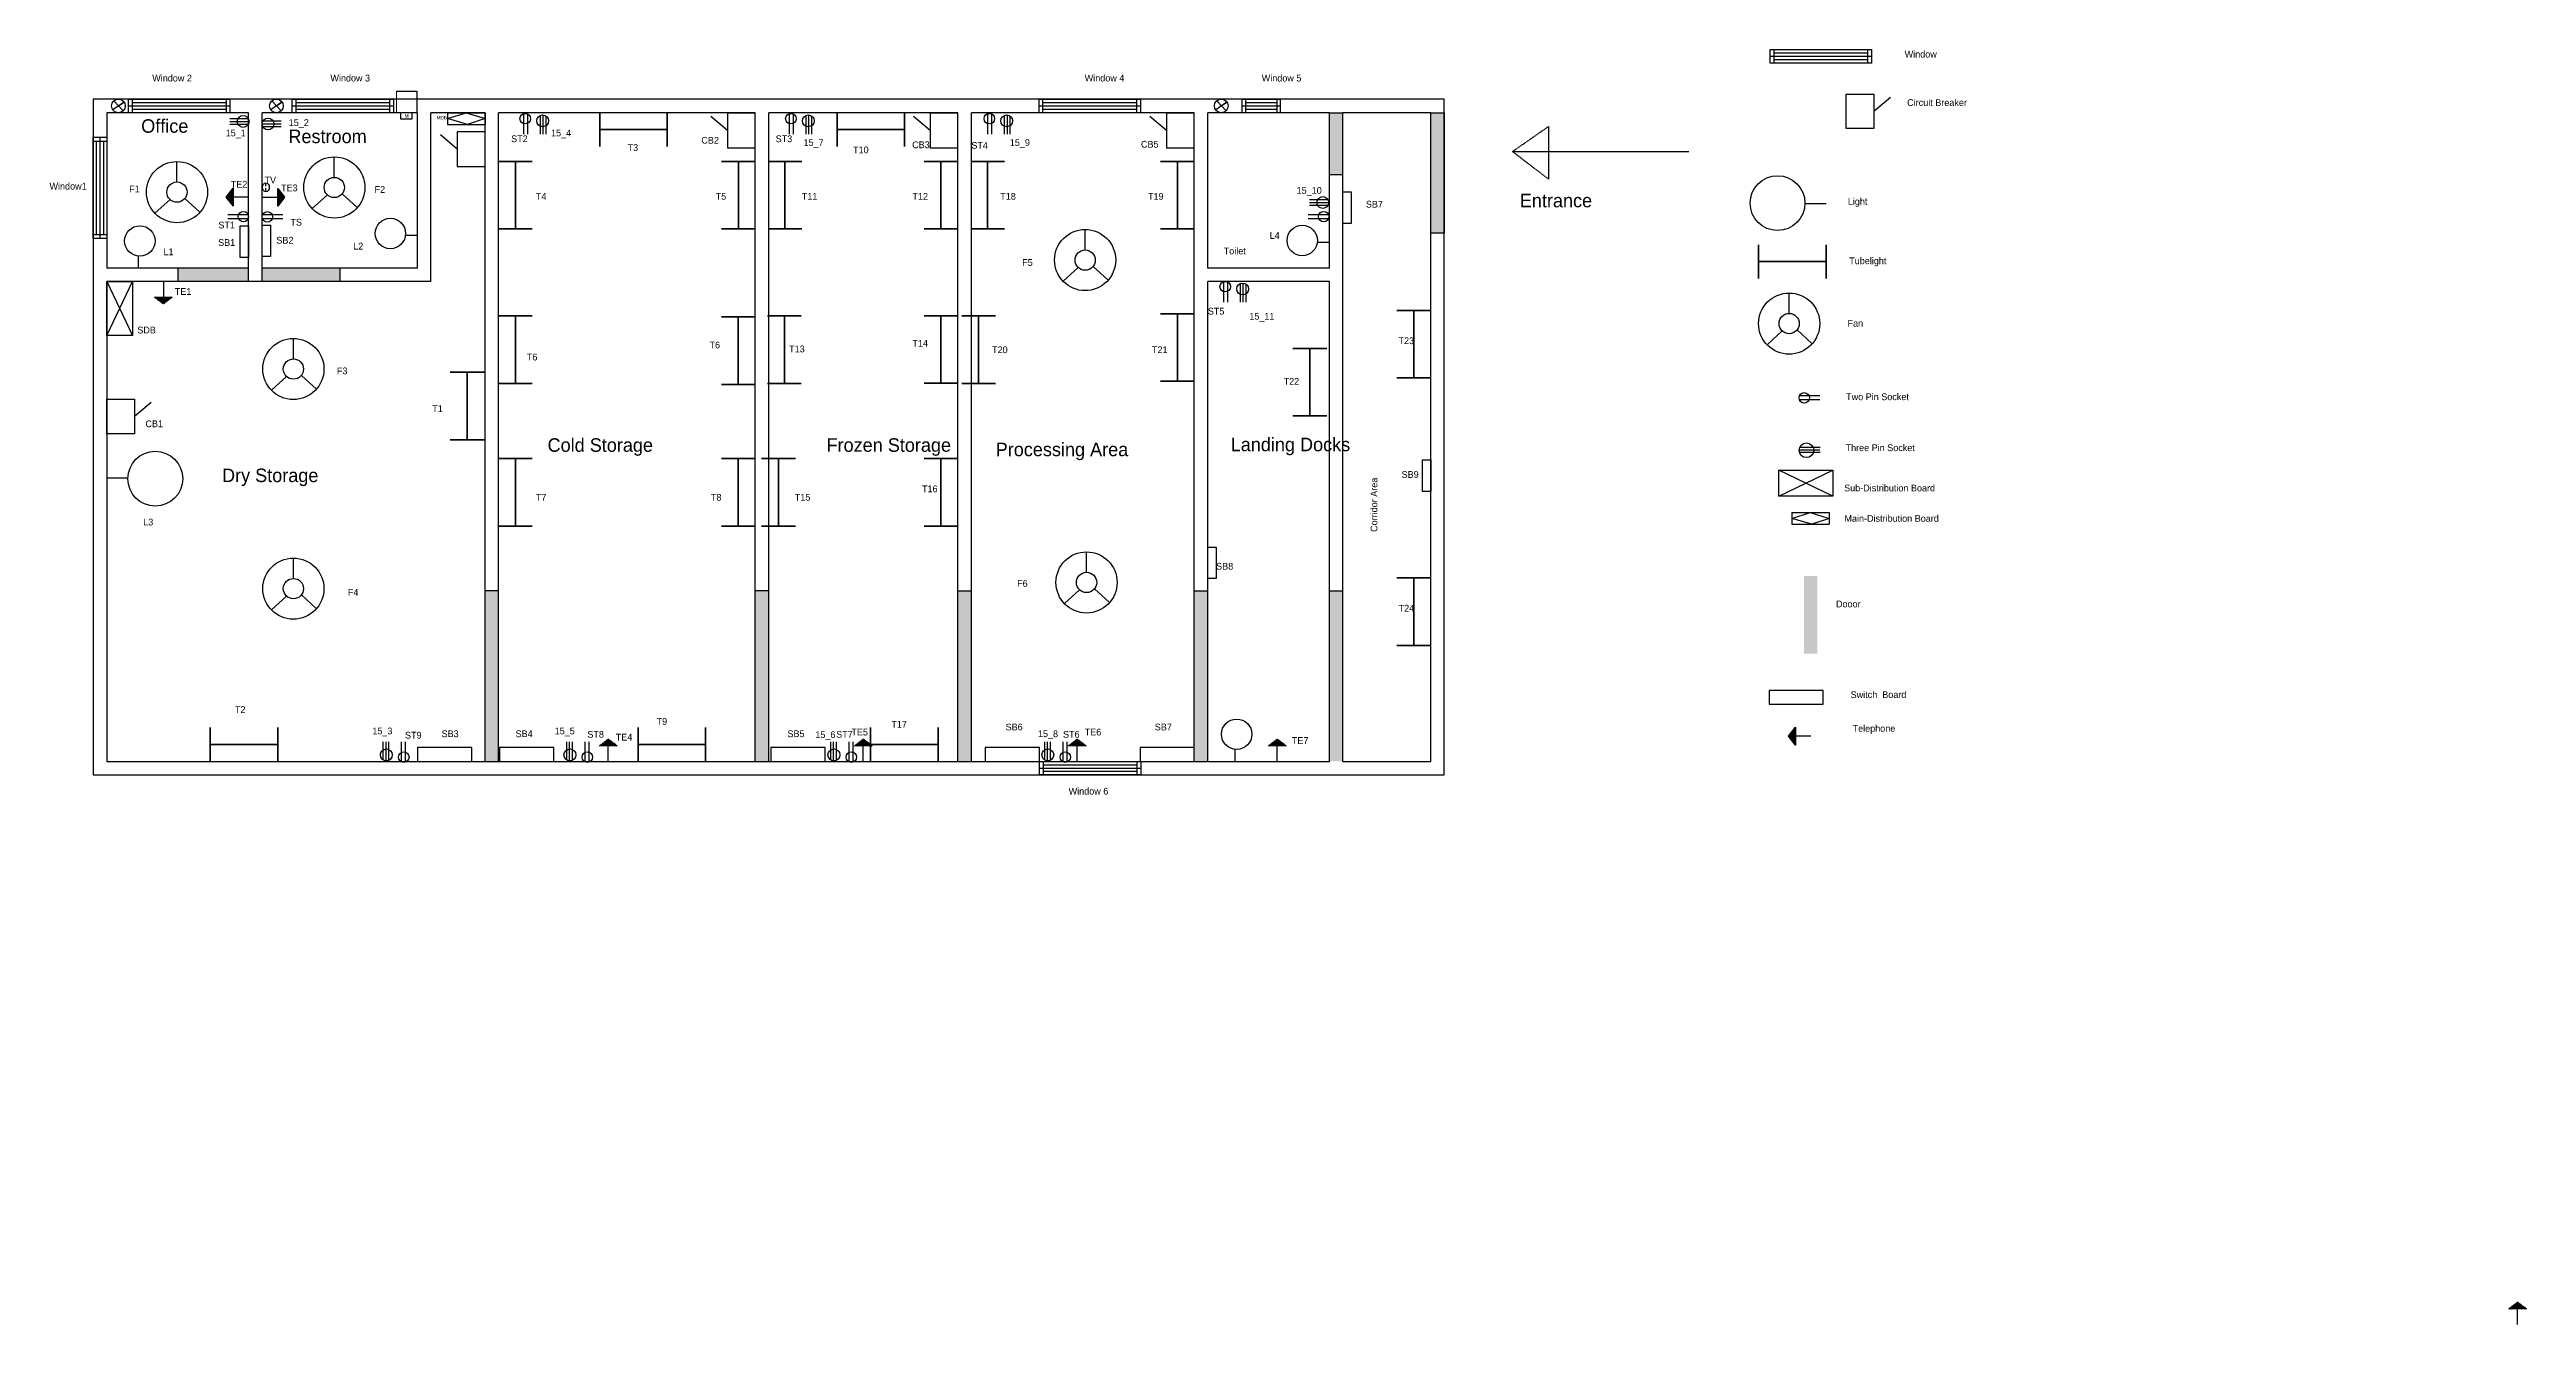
# Model space of a CAD drawing. Header units: feet. Extents: x -28 to 4372, y -924 to 1340.
import ezdxf

# ---------------------------------------------------------------- set-up
doc = ezdxf.new("R2010")
doc.units = ezdxf.units.FT
doc.header["$MEASUREMENT"] = 0
doc.linetypes.add('DASHEDX2', pattern=[1.5, 1, -0.5])

# ---------------------------------------------------------------- blocks, each defined once
blk = doc.blocks.new('win')
at = {"color": 3, "lineweight": 25}
for p, q in [((3085.2, 1258.3), (3265.2, 1258.3)), ((3085.2, 1234.3), (3085.2, 1258.3)), ((3085.2, 1246.3), (3265.2, 1246.3)), ((3265.2, 1234.3), (3085.2, 1234.3)), ((3092.2, 1234.3), (3092.2, 1258.3)), ((3092.2, 1252.3), (3258.2, 1252.3)), ((3258.2, 1240.3), (3092.2, 1240.3)), ((3258.2, 1258.3), (3258.2, 1234.3)), ((3265.2, 1258.3), (3265.2, 1234.3))]:
    blk.add_line(p, q, dxfattribs=at)
blk = doc.blocks.new('light')
blk.add_line((2869.2, 908.4), (2906.8, 908.4))
blk.add_circle((2820.6, 909.4), 48.7)
blk = doc.blocks.new('fffff')
for p, q in [((198.5, 1105), (198.5, 1141.3)), ((186.2, 1073.9), (159.3, 1049.4)), ((212.6, 1075.8), (239.3, 1051.2))]:
    blk.add_line(p, q)
for radius in [54.3, 18]:
    blk.add_circle((198.5, 1087), radius)
blk = doc.blocks.new('ll')
blk.add_line((604.3, 1010.5), (625.7, 1010.5))
blk.add_circle((577.5, 1013.5), 27)
blk = doc.blocks.new('three')
for p, q in [((299.5, 1222), (299.5, 1189)), ((304.5, 1223), (304.5, 1189)), ((309.5, 1221.5), (309.5, 1189))]:
    blk.add_line(p, q)
blk.add_circle((304, 1212.5), 10.5)
blk = doc.blocks.new('t')
for p, q in [((325.3, 1046.6), (289, 1046.6)), ((324.9, 1039.5), (289, 1039.5))]:
    blk.add_line(p, q)
blk.add_circle((316.5, 1043.5), 9.31)
blk = doc.blocks.new('tv')
for p, q in [((356, 1094), (362, 1094)), ((365.5, 1094), (372, 1094))]:
    blk.add_line(p, q)
blk.add_ellipse((364, 1094.5), major_axis=(-8, 0), ratio=0.75)
blk = doc.blocks.new('Ex')
for p, q in [((104.5, 1247), (84.5, 1233)), ((86.4, 1249.1), (103.1, 1231.4)), ((94.5, 1240), (104.5, 1247))]:
    blk.add_line(p, q)
blk.add_circle((94.5, 1240), 12.2)
blk = doc.blocks.new('lightt')
at = {"color": 0, "linetype": 'ByBlock', "lineweight": 35}
for p, q in [((3452.5, 885), (3452.5, 825)), ((3572.5, 885), (3572.5, 825)), ((3452.5, 855), (3572.5, 855))]:
    blk.add_line(p, q, dxfattribs=at)
blk = doc.blocks.new('cir')
blk.add_line((123, 688.8), (152.5, 714))
blk.add_lwpolyline([(73.7, 719.5), (123, 719.5), (123, 658), (73.7, 658)], close=True)
blk = doc.blocks.new('te')
h = blk.add_hatch()
h.set_pattern_fill('ANSI31', color=202, style=0)
h.paths.add_polyline_path([(298, 1062.5), (286, 1078), (298, 1094)])
at = {"color": 202, "lineweight": 30}
for p, q in [((286, 1078), (298, 1094)), ((325.7, 1078), (286, 1078)), ((298, 1062.5), (286, 1078)), ((298, 1094), (298, 1062.5))]:
    blk.add_line(p, q, dxfattribs=at)

msp = doc.modelspace()

# ---------------------------------------------------------------- hatches: boundary and pattern name
at = {"linetype": 'DASHEDX2'}
h = msp.add_hatch(color=256, dxfattribs=at)
h.set_gradient(color1=(0, 238, 60), one_color=1, tint=1)
h.paths.add_polyline_path([(2269.7, 1228), (2245.7, 1228), (2245.7, 1118.5), (2269.7, 1118.5)])
h = msp.add_hatch(color=256, dxfattribs=at)
h.set_gradient(color1=(0, 238, 60), one_color=1, tint=1)
h.paths.add_polyline_path([(2449.7, 1228), (2425.7, 1228), (2425.7, 1014), (2449.7, 1014)])
h = msp.add_hatch(color=256)
h.set_gradient(color1=(51, 204, 69), one_color=1, tint=1)
h.paths.add_polyline_path([(325.7, 952), (199.7, 952), (199.7, 928), (325.7, 928)])
h = msp.add_hatch(color=256)
h.set_gradient(color1=(51, 204, 69), one_color=1, tint=1)
h.paths.add_polyline_path([(487.7, 952), (349.7, 952), (349.7, 928), (487.7, 928)])
h = msp.add_hatch(color=256)
h.set_gradient(color1=(51, 204, 69), one_color=1, tint=1)
h.paths.add_polyline_path([(3112.7, 267), (3112.7, 405), (3088.7, 405), (3088.7, 267)])
h = msp.add_hatch(color=256)
h.set_gradient(color1=(51, 204, 69), one_color=1, tint=1)
h.paths.add_polyline_path([(769.7, 378.8), (745.7, 378.8), (745.7, 76), (769.7, 76)])
h = msp.add_hatch(color=256)
h.set_gradient(color1=(51, 204, 69), one_color=1, tint=1)
h.paths.add_polyline_path([(1249.7, 378.8), (1225.7, 378.8), (1225.7, 76), (1249.7, 76)])
h = msp.add_hatch(color=256)
h.set_gradient(color1=(51, 204, 69), one_color=1, tint=1)
h.paths.add_polyline_path([(1609.7, 378.8), (1585.7, 378.8), (1585.7, 76), (1609.7, 76)])
h = msp.add_hatch(color=256)
h.set_gradient(color1=(51, 204, 69), one_color=1, tint=1)
h.paths.add_polyline_path([(2029.7, 378.8), (2005.7, 378.8), (2005.7, 76), (2029.7, 76)])
h = msp.add_hatch(color=256)
h.set_gradient(color1=(51, 204, 69), one_color=1, tint=1)
h.paths.add_polyline_path([(2269.7, 378.8), (2245.7, 378.8), (2245.7, 76), (2269.7, 76)])

# ---------------------------------------------------------------- linework, layer by layer
at = {"linetype": 'DASHEDX2', "lineweight": 0}
msp.add_line((588.5, 1228), (588.5, 1266.5), dxfattribs=at)
at = {"linetype": 'DASHEDX2'}
for p, q in [((588.5, 1266.5), (624.5, 1266.5)), ((624.5, 1266.5), (624.5, 1228)), ((2245.7, 1228), (2269.7, 1228)), ((2571, 1159), (2635, 1203.5)), ((2635, 1203.5), (2635, 1110)), ((2571, 1159), (2884, 1159)), ((2635, 1110), (2571, 1159)), ((2245.7, 1118.5), (2269.7, 1118.5))]:
    msp.add_line(p, q, dxfattribs=at)
at = {"color": 3}
for p, q in [((2091, 1228), (2091, 1252)), ((2091, 1252), (2158.5, 1252)), ((2091, 1240), (2158.5, 1240)), ((2097, 1228), (2097, 1252)), ((2097, 1246), (2152.5, 1246)), ((2152.5, 1234), (2097, 1234)), ((2152.5, 1252), (2152.5, 1228)), ((2158.5, 1252), (2158.5, 1228)), ((2158.5, 1228), (2091, 1228))]:
    msp.add_line(p, q, dxfattribs=at)
for p, q in [((595.5, 1228), (595.5, 1217)), ((595.5, 1217), (616, 1217)), ((616, 1217), (616, 1228)), ((2245.7, 952), (2245.7, 1228)), ((2269.7, 952), (2269.7, 1228)), ((2425.7, 1228), (2449.7, 1228)), ((350.2, 1039.9), (386.5, 1039.9)), ((350.6, 1047), (386.5, 1047)), ((199.7, 952), (199.7, 928)), ((487.7, 952), (487.7, 928)), ((3080.6, 718.5), (3116.8, 718.5)), ((3080.9, 725.6), (3116.8, 725.6)), ((3080.2, 629), (3117.2, 629)), ((3080.7, 625), (3117.7, 625)), ((3081.7, 634), (3117.7, 634)), ((769.7, 378.8), (745.7, 378.8)), ((1249.7, 378.8), (1225.7, 378.8)), ((1585.7, 378.8), (1609.7, 378.8)), ((2005.7, 378.8), (2029.7, 378.8)), ((2245.7, 378.8), (2269.7, 378.8))]:
    msp.add_line(p, q)
at = {"color": 2}
for p, q in [((679, 1228), (679, 1207)), ((679, 1217.5), (712, 1228)), ((679, 1228), (745.7, 1228)), ((714.5, 1207), (679, 1217.5)), ((679, 1207), (727, 1207)), ((712, 1228), (745.7, 1217.5)), ((745.7, 1217.5), (714.5, 1207)), ((727, 1207), (745.7, 1207)), ((745.7, 1228), (745.7, 1207)), ((3067, 518), (3067, 497)), ((3067, 507.5), (3100, 518)), ((3067, 518), (3133.7, 518)), ((3102.5, 497), (3067, 507.5)), ((3067, 497), (3115, 497)), ((3100, 518), (3133.7, 507.5)), ((3133.7, 507.5), (3102.5, 497)), ((3115, 497), (3133.7, 497)), ((3133.7, 518), (3133.7, 497))]:
    msp.add_line(p, q, dxfattribs=at)
at = {"color": 52}
for p, q in [((73.7, 928), (119.5, 832.5)), ((73.7, 832.5), (119.5, 928)), ((3044.4, 547.1), (3139.9, 592.9)), ((3139.9, 547.1), (3044.4, 592.9))]:
    msp.add_line(p, q, dxfattribs=at)
msp.add_lwpolyline([(49.7, 52), (2449.7, 52), (2449.7, 1252), (49.7, 1252)], close=True)
for points in [[(769.7, 1252), (49.7, 1252), (49.7, 52), (769.7, 52)], [(1249.7, 1252), (49.7, 1252), (49.7, 52), (1249.7, 52)], [(1609.7, 1252), (49.7, 1252), (49.7, 52), (1609.7, 52)], [(2029.7, 1252), (49.7, 1252), (49.7, 52), (2029.7, 52)], [(349.7, 1252), (49.7, 1252), (49.7, 52), (349.7, 52)], [(649.7, 1252), (49.7, 1252), (49.7, 52), (649.7, 52)], [(325.7, 1228), (73.7, 1228), (73.7, 952)], [(325.7, 1228), (73.7, 1228), (73.7, 952)], [(325.7, 1228), (73.7, 1228), (73.7, 952)], [(325.7, 1228), (73.7, 1228), (73.7, 952)], [(325.7, 1228), (73.7, 1228), (73.7, 952)], [(325.7, 928), (325.7, 1228), (73.7, 1228), (73.7, 952)], [(325.7, 1228), (73.7, 1228), (73.7, 952)], [(73.7, 928), (73.7, 76), (1225.7, 76), (1225.7, 1228), (769.7, 1228)], [(73.7, 928), (73.7, 76), (745.7, 76), (745.7, 1228), (649.7, 1228)], [(625.7, 1228), (349.7, 1228)], [(625.7, 1228), (349.7, 1228)], [(625.7, 1228), (349.7, 1228)], [(625.7, 1228), (349.7, 1228)], [(625.7, 1228), (349.7, 1228)], [(625.7, 952), (625.7, 1228), (349.7, 1228)], [(349.7, 928), (349.7, 1228)], [(745.7, 1228), (649.7, 1228)], [(745.7, 1228), (649.7, 1228)], [(745.7, 1228), (649.7, 1228)], [(745.7, 1228), (649.7, 1228)], [(649.7, 928), (649.7, 1228)], [(1225.7, 1228), (769.7, 1228)], [(1225.7, 1228), (769.7, 1228)], [(1225.7, 1228), (769.7, 1228)], [(769.7, 76), (769.7, 1228)], [(1585.7, 1228), (1249.7, 1228)], [(1585.7, 1228), (1249.7, 1228)], [(1249.7, 76), (1249.7, 1228)], [(1249.7, 76), (1585.7, 76), (1585.7, 1228), (1249.7, 1228)], [(1609.7, 76), (1609.7, 1228)], [(1609.7, 76), (2005.7, 76), (2005.7, 1228), (1609.7, 1228)], [(2005.7, 1228), (1609.7, 1228)], [(2029.7, 952), (2029.7, 1228)], [(2245.7, 1228), (2029.7, 1228)], [(2269.7, 76), (2425.7, 76), (2425.7, 1228), (2269.7, 1228)], [(49.7, 952), (49.7, 952), (49.7, 52), (2269.7, 52)], [(325.7, 952), (73.7, 952)], [(649.7, 928), (73.7, 928), (73.7, 76), (745.7, 76)], [(73.7, 928), (73.7, 76), (625.7, 76)], [(73.7, 928), (73.7, 76), (325.7, 76)], [(73.7, 928), (73.7, 76), (1225.7, 76)], [(73.7, 928), (73.7, 76), (1225.7, 76)], [(73.7, 928), (73.7, 76), (2245.7, 76)], [(625.7, 952), (349.7, 952)], [(1609.7, 76), (2245.7, 76), (2245.7, 928), (2029.7, 928)], [(2245.7, 952), (2029.7, 952)], [(2029.7, 76), (2029.7, 928)], [(2269.7, 76), (2269.7, 952)], [(769.7, 76), (1225.7, 76)], [(1249.7, 76), (1585.7, 76)], [(1249.7, 76), (1585.7, 76)]]:
    msp.add_lwpolyline(points)
at = {"linetype": 'DASHEDX2'}
msp.add_lwpolyline([(2425.7, 1228), (2449.7, 1228), (2449.7, 1014), (2425.7, 1014)], close=True, dxfattribs=at)
at = {"color": 40}
for points in [[(2269.7, 1087.5), (2284.4, 1087.5), (2284.4, 1031.5), (2269.7, 1031.5)], [(311, 1027), (325.7, 1027), (325.7, 971), (311, 971)], [(349.7, 1028.5), (364.4, 1028.5), (364.4, 972.5), (349.7, 972.5)], [(2411, 611.5), (2425.7, 611.5), (2425.7, 555.5), (2411, 555.5)], [(2029.7, 456.5), (2044.4, 456.5), (2044.4, 400.5), (2029.7, 400.5)], [(3026.9, 177.5), (3123.2, 177.5), (3123.2, 202), (3026.9, 202)], [(625.7, 76), (722, 76), (722, 100.5), (625.7, 100.5)], [(771.7, 76), (868, 76), (868, 100.5), (771.7, 100.5)], [(1253.7, 76), (1350, 76), (1350, 100.5), (1253.7, 100.5)], [(1634.3, 76), (1730.6, 76), (1730.6, 100.5), (1634.3, 100.5)], [(1909.4, 76), (2005.7, 76), (2005.7, 100.5), (1909.4, 100.5)]]:
    msp.add_lwpolyline(points, close=True, dxfattribs=at)
at = {"color": 52}
for points in [[(73.7, 928), (119.5, 928), (119.5, 832.5), (73.7, 832.5)], [(3044.4, 547.1), (3044.4, 592.9), (3139.9, 592.9), (3139.9, 547.1)]]:
    msp.add_lwpolyline(points, close=True, dxfattribs=at)
for centre, radius in [((359, 1043), 9.31), ((3089.3, 721.6), 9.31), ((3093.2, 628.5), 13)]:
    msp.add_circle(centre, radius)

# ---------------------------------------------------------------- block references
for name, p in [('win', (-56.4, 81.9)), ('Ex', (0, 0)), ('win', (-2972.6, -6.3)), ('Ex', (280.5, 0)), ('win', (-2682, -6.3)), ('win', (-1355.3, -6.3)), ('Ex', (1959.2, 0)), ('cir', (3090.2, 541.7)), ('three', (544, 1)), ('lightt', (-2503, 343)), ('three', (1016, 1)), ('lightt', (-2081.5, 343)), ('three', (1368.5, 1)), ('fffff', (279.5, 8.2)), ('fffff', (0, 0)), ('light', (221.3, 158.1)), ('t', (0, 0)), ('ll', (0, 0)), ('fffff', (1613.3, -120.7)), ('ll', (1620, -12.5)), ('t', (1919, 0)), ('lightt', (-444.3, 108.5)), ('three', (1787.5, -297.5)), ('fffff', (2864, -233.5)), ('fffff', (206.8, -314.2)), ('cir', (0, 0)), ('fffff', (1615.8, -693.2)), ('fffff', (206.8, -704.2)), ('lightt', (-3195, -749)), ('lightt', (-2435, -749)), ('lightt', (-2022, -749)), ('win', (-1354.6, -1182.3))]:
    msp.add_blockref(name, p)
for name, p, rotation in [('three', (-896.4, 1516.5), 270), ('three', (1572.7, 904), 90), ('t', (1860.6, 901), 90), ('t', (2332.6, 901), 90), ('t', (2685.1, 901), 90), ('win', (-1184.6, 4269.6), 270), ('tv', (-738, 1459.5), 270), ('lightt', (-55.3, 4594), 270), ('lightt', (341, 4594), 270), ('lightt', (423.5, 4594), 270), ('lightt', (700.7, 4594), 270), ('lightt', (783.5, 4594), 270), ('lightt', (1120.7, 4594), 270), ('three', (1021.5, 1372.5), 270), ('ll', (-881, 1577.7), 270), ('t', (3104.1, 602.5), 90), ('lightt', (-55.3, 4319.5), 270), ('lightt', (340.7, 4318), 270), ('lightt', (422.5, 4319.5), 270), ('lightt', (700.7, 4320), 270), ('lightt', (767.5, 4319.5), 270), ('lightt', (1120.7, 4323.5), 270), ('lightt', (1540.5, 4329.5), 270), ('lightt', (1356, 4262), 270), ('lightt', (-141, 4219.5), 270), ('light', (2980.5, 1487.4), 180), ('lightt', (-55.3, 4066.5), 270), ('lightt', (340.7, 4066.5), 270), ('lightt', (412, 4066.5), 270), ('lightt', (700.7, 4066.5), 270), ('lightt', (1540.7, 3854.5), 270), ('ll', (1067.5, 701.7), 270), ('three', (874.5, 1300), 180), ('t', (-442.1, 400), 270), ('three', (1200.5, 1300), 180), ('t', (-116, 400), 270), ('three', (1669.5, 1300), 180), ('t', (353, 400), 270), ('three', (2049.5, 1300), 180), ('t', (733, 400), 270)]:
    msp.add_blockref(name, p, dxfattribs=dict(rotation=rotation))
at = {"xscale": -1}
for p in [(819.4, 474.5), (1299.4, 507.5), (1659.4, 507.5), (2079.4, 507.5)]:
    msp.add_blockref('cir', p, dxfattribs=at)
at = {"color": 202}
for p in [(0, 0), (2775.5, -957.5)]:
    msp.add_blockref('te', p, dxfattribs=at)
for p, rotation in [((675.4, 2156), 180), ((1252.5, 602.3), 90), ((-113.5, 401.7), 270), ((339.7, 401.7), 270), ((719.5, 401.7), 270), ((1075, 401.7), 270), ((3278.3, -598.3), 270)]:
    msp.add_blockref('te', p, dxfattribs=dict(at, rotation=rotation))

# ---------------------------------------------------------------- texts
at = {"linetype": 'DASHEDX2', "attachment_point": 1}
for s, insert, char_height, width in [('Window', (3267.7, 1338), 12, 639.5), ('Window 2', (154.5, 1295.5), 12, 639.5), ('Window 3', (471, 1295.5), 12, 639.5), ('Window 4', (1811, 1295.5), 12, 639.5), ('Window 5', (2125.5, 1295.5), 12, 639.5), (' Circuit Breaker ', (3267.7, 1252), 12, 211.5), ('15_1', (285, 1198), 12, 40.693), ('15_2', (397, 1216.5), 12, 40.693), ('MDB', (659.5, 1222), 6, 26), ('15_4', (863, 1198), 12, 40.693), ('ST2', (792.1, 1187.7), 12, 39.5), ('T3', (999, 1172), 12, 27), ('CB2', (1130, 1185), 12, 100.5), ('ST3', (1262, 1187.7), 12, 39.5), ('15_7', (1311.5, 1181), 12, 40.693), ('T10', (1399.5, 1168), 12, 27), ('CB3', (1504.5, 1177), 12, 100.5), ('ST4', (1609.7, 1176), 12, 39.5), ('15_9', (1678, 1181), 12, 40.693), ('CB5', (1911, 1178), 12, 100.5), ('Window1', (-28, 1103.5), 12, 639.5), ('TE2', (294, 1107), 12, 49.5), ('TV', (354, 1114.5), 12, 24), ('TE3', (383.4, 1100.5), 12, 49.5), ('F1', (113.5, 1098.5), 12, 27), ('F2', (549.5, 1097.7), 12, 27), ('T4', (836, 1085.5), 12, 27), ('T5', (1155.5, 1085.5), 12, 27), ('T11', (1308.5, 1085.5), 12, 27), ('T12', (1505, 1085.5), 12, 27), ('T18', (1661, 1085.5), 12, 27), ('T19', (1923.5, 1085.5), 12, 27), ('15_10', (2187.5, 1096), 12, 40.693), ('SB7', (2310.5, 1071.5), 12, 27), ('Entrance', (2584, 1084), 24, 391), ('ST1', (272, 1034.5), 12, 39.5), ('TS', (400, 1039.5), 12, 39.5), ('L4', (2139.5, 1016), 12, 27), ('L1', (174.5, 987), 12, 27), ('SB1', (271.5, 1003.5), 12, 27), ('SB2', (375, 1007.5), 12, 27), ('L2', (511.5, 997), 12, 27), ('F5', (1700, 968), 12, 27), ('TE1', (194.5, 916.5), 12, 49.5), ('ST5', (2029.7, 881.5), 12, 39.5), ('SDB', (128, 848), 12, 78), ('15_11', (2103.5, 872.5), 12, 40.693), ('T6', (820, 800), 12, 27), ('T6', (1144.5, 821.5), 12, 27), ('T13', (1286, 814.5), 12, 27), ('T14', (1505, 824.5), 12, 27), ('T20', (1646.5, 813), 12, 27), ('T21', (1930.5, 813), 12, 27), ('T23', (2368.5, 829), 12, 27), ('F3', (482.5, 775.5), 12, 27), ('T22', (2164.5, 757), 12, 27), ('T1', (652, 708.5), 12, 27), ('CB1', (142.5, 681.5), 12, 100.5), ('SB9', (2374, 591.5), 12, 27), ('T7', (836, 551), 12, 27), ('T8', (1147, 551), 12, 27), ('T15', (1296, 551), 12, 27), ('T16', (1522, 566), 12, 27), ('L3', (138.5, 507), 12, 27), ('F6', (1691, 398), 12, 27), ('SB8', (2044.5, 428.5), 12, 98.5), ('F4', (502, 382), 12, 27), ('T24', (2368.7, 354), 12, 27), ('Dooor', (3145.7, 361.5), 12, 279.5), ('T2', (301.5, 174), 12, 27), ('15_3', (545.5, 136), 12, 40.693), ('15_5', (869.5, 136), 12, 40.693), ('T9', (1050.5, 153), 12, 27), ('TE5', (1396.5, 134), 12, 49.5), ('T17', (1467.5, 148), 12, 27), ('SB6', (1670.5, 143), 12, 27), ('TE6', (1811, 134), 12, 49.5), ('SB7', (1935.5, 143), 12, 27), ('Telephone', (3175.2, 140.5), 12, 208.5), ('ST9', (603.5, 128.5), 12, 39.5), ('SB3', (668.5, 131), 12, 27), ('SB4', (800, 131), 12, 27), ('ST8', (927.5, 130), 12, 39.5), ('TE4', (978, 125), 12, 49.5), ('SB5', (1283, 131), 12, 27), ('15_6', (1332.5, 129.5), 12, 40.693), ('ST7', (1369.5, 130), 12, 39.5), ('15_8', (1728, 131), 12, 40.693), ('ST6', (1772.5, 130), 12, 39.5), ('TE7', (2179, 119), 12, 49.5), ('Window 6', (1782.5, 29), 12, 639.5)]:
    msp.add_mtext(s, dxfattribs=dict(at, insert=insert, char_height=char_height, width=width))
at = {"attachment_point": 1}
for s, insert, char_height, width in [('Office', (134.9, 1216.4), 24, 117.065), ('Restroom', (396.4, 1198), 24, 175.597), ('Light', (3166.7, 1076.5), 12, 638.5), ('Toilet', (2058, 988.5), 12, 174), ('Tubelight', (3169.2, 971), 12, 638.5), ('Fan', (3166.2, 860), 12, 638.5), ('Two Pin Socket', (3163.7, 729.5), 12, 638.5), ('Cold Storage', (856.8, 649.8), 24, 273.151), ('Frozen Storage', (1352.4, 649.8), 24, 273.151), ('Processing Area', (1652.9, 642), 24, 396), ('Landing Docks', (2070.4, 650.8), 24, 273.151), ('Three Pin Socket', (3162.7, 639), 12, 638.5), ('Dry Storage', (278.5, 596), 24, 273.151), ('Sub-Distribution Board', (3160.2, 567.5), 12, 638.5), ('Main-Distribution Board', (3160.7, 513.5), 12, 638.5), ('Switch  Board', (3171.7, 200.5), 12, 638.5)]:
    msp.add_mtext(s, dxfattribs=dict(at, insert=insert, char_height=char_height, width=width))
at = {"color": 202, "insert": (603, 1225.5), "char_height": 6, "width": 12, "attachment_point": 1}
msp.add_mtext('{\\C256;M}', dxfattribs=at)
at = {"linetype": 'DASHEDX2', "insert": (2319, 483.5), "char_height": 12, "width": 178.5, "attachment_point": 1, "rotation": 90}
msp.add_mtext('Corridor Area', dxfattribs=at)

doc.saveas('drawing.dxf')
